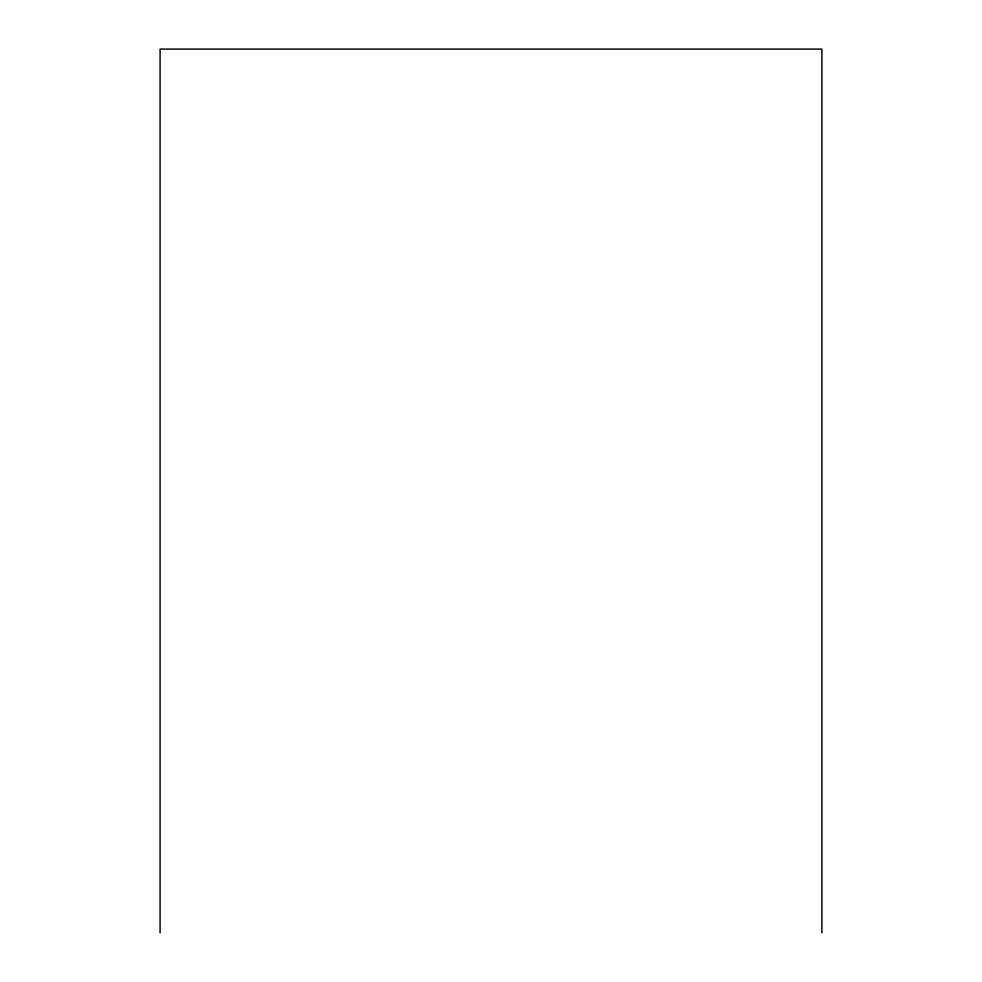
<?xml version="1.0" encoding="UTF-8"?>
<svg xmlns="http://www.w3.org/2000/svg" width="982" height="982" viewBox="0 0 982 982"><rect width="100%" height="100%" fill="white"/><g stroke="black" fill="none" stroke-linecap="round" stroke-linejoin="round"><path stroke-width="1.47" d="M821.909 932.9L821.909 49.1L160.091 49.1L160.091 932.9"/></g></svg>
